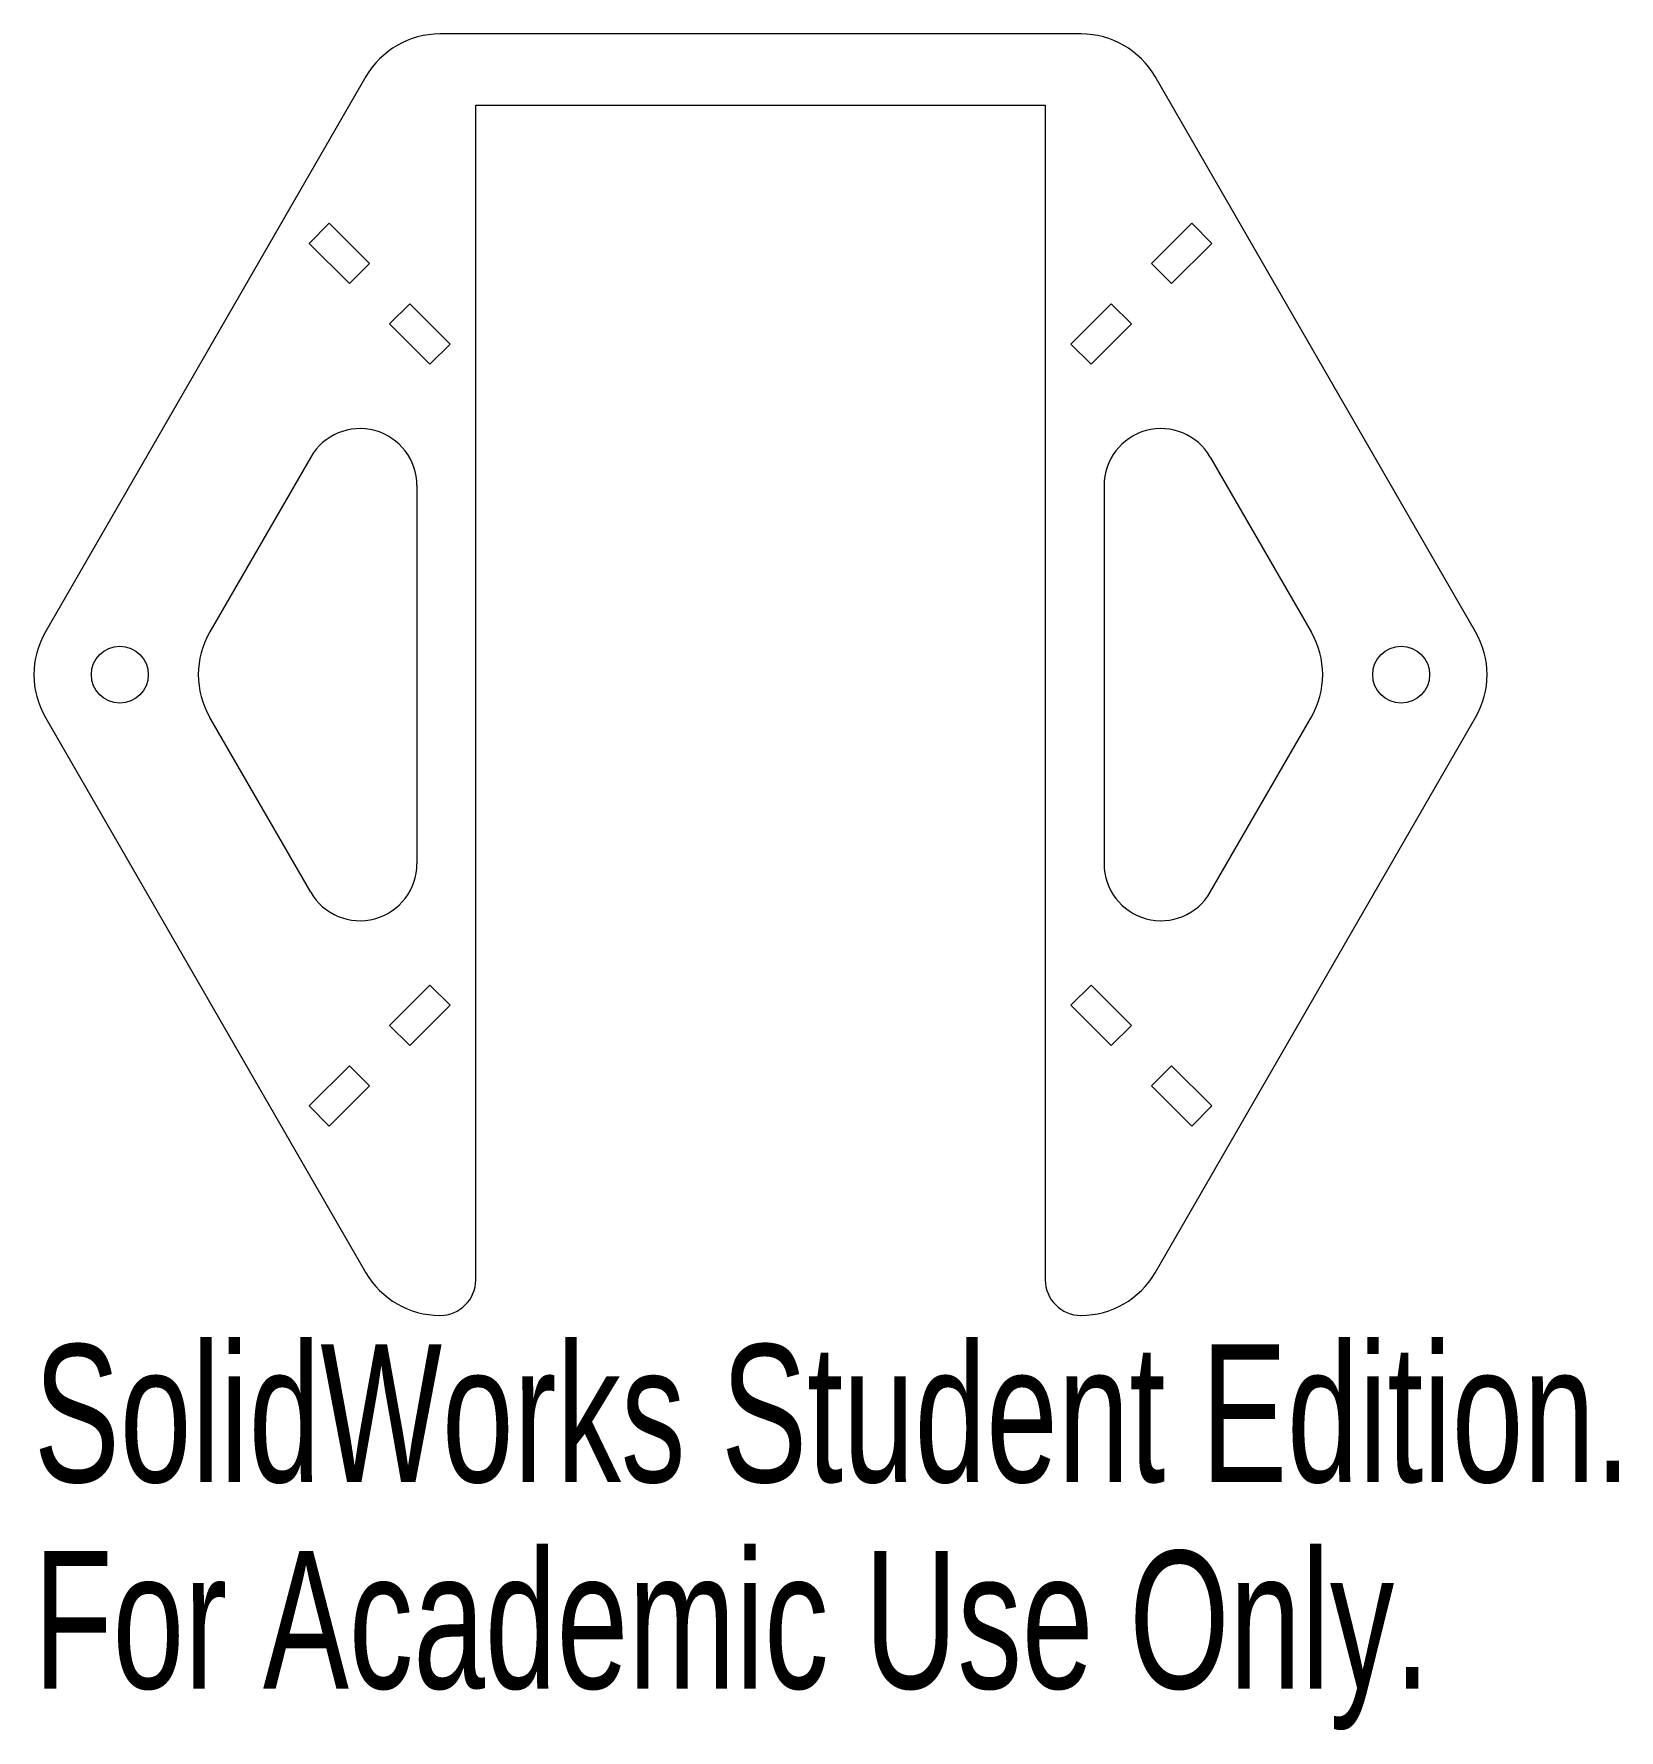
# Model space of a CAD drawing. Header units: millimetres. Extents: x -25.5 to 30.2, y -37.1 to 22.5.
import ezdxf

# ---------------------------------------------------------------- set-up
doc = ezdxf.new("R2010")
doc.units = ezdxf.units.MM
doc.styles.add('SLDTEXTSTYLE0', font='TXT', dxfattribs={"width": 0.7})

msp = doc.modelspace()

# ---------------------------------------------------------------- linework, layer by layer
at = {"color": 7, "linetype": 'Continuous', "lineweight": 15}
for p, q in [((11.258, 22.5), (-11.258, 22.5)), ((-13.856, 21), (-25.115, 1.5)), ((25.115, 1.5), (13.856, 21)), ((-10, 20), (10, 20)), ((-10, -21.25), (-10, 20)), ((10, 20), (10, -21.25)), ((-15.146, 15.854), (-15.854, 15.146)), ((-15.146, 15.854), (-13.732, 14.439)), ((15.146, 15.854), (13.732, 14.439)), ((15.146, 15.854), (15.854, 15.146)), ((-15.854, 15.146), (-14.439, 13.732)), ((15.854, 15.146), (14.439, 13.732)), ((-14.439, 13.732), (-13.732, 14.439)), ((14.439, 13.732), (13.732, 14.439)), ((-13.025, 12.318), (-12.318, 13.025)), ((-12.318, 13.025), (-10.904, 11.611)), ((12.318, 13.025), (10.904, 11.611)), ((13.025, 12.318), (12.318, 13.025)), ((-13.025, 12.318), (-11.611, 10.904)), ((13.025, 12.318), (11.611, 10.904)), ((-11.611, 10.904), (-10.904, 11.611)), ((11.611, 10.904), (10.904, 11.611)), ((-15.796, 7.64), (-19.341, 1.5)), ((15.796, 7.64), (19.341, 1.5)), ((-12.064, 6.64), (-12.064, -6.64)), ((12.064, 6.64), (12.064, -6.64)), ((-25.115, -1.5), (-13.856, -21)), ((-15.796, -7.64), (-19.341, -1.5)), ((13.856, -21), (25.115, -1.5)), ((15.796, -7.64), (19.341, -1.5)), ((-13.025, -12.318), (-11.611, -10.904)), ((-11.611, -10.904), (-10.904, -11.611)), ((11.611, -10.904), (10.904, -11.611)), ((13.025, -12.318), (11.611, -10.904)), ((-12.318, -13.025), (-10.904, -11.611)), ((12.318, -13.025), (10.904, -11.611)), ((-13.025, -12.318), (-12.318, -13.025)), ((13.025, -12.318), (12.318, -13.025)), ((-15.854, -15.146), (-14.439, -13.732)), ((-14.439, -13.732), (-13.732, -14.439)), ((14.439, -13.732), (13.732, -14.439)), ((15.854, -15.146), (14.439, -13.732)), ((-15.146, -15.854), (-13.732, -14.439)), ((15.146, -15.854), (13.732, -14.439)), ((-15.146, -15.854), (-15.854, -15.146)), ((15.146, -15.854), (15.854, -15.146)), ((-11.258, -22.5), (-11.25, -22.5)), ((11.25, -22.5), (11.258, -22.5))]:
    msp.add_line(p, q, dxfattribs=at)
for centre in [(-22.5, 0), (22.5, 0)]:
    msp.add_circle(centre, 1, dxfattribs=at)
for centre, radius, start, end in [((-11.258, 19.5), 3, 90, 150), ((11.258, 19.5), 3, 30, 90), ((-14.064, 6.64), 2, 0, 150), ((14.064, 6.64), 2, 30, 180), ((-22.517, 0), 3, 150, 210), ((-16.743, 0), 3, 150, 210), ((16.743, 0), 3, 330, 30), ((22.517, 0), 3, 330, 30), ((-14.064, -6.64), 2, 210, 0), ((14.064, -6.64), 2, 180, 330), ((-11.258, -19.5), 3, 210, 270), ((-11.25, -21.25), 1.25, 270, 0), ((11.25, -21.25), 1.25, 180, 270), ((11.258, -19.5), 3, 270, 330)]:
    msp.add_arc(centre, radius, start, end, dxfattribs=at)

# ---------------------------------------------------------------- texts
at = {"color": 7, "linetype": 'Continuous', "char_height": 4.83362, "attachment_point": 1, "style": 'SLDTEXTSTYLE0'}
for s, insert in [('SolidWorks Student Edition.', (-25.517, -23.52)), ('For Academic Use Only.', (-25.517, -30.77))]:
    msp.add_mtext(s, dxfattribs=dict(at, insert=insert))

doc.saveas('drawing.dxf')
